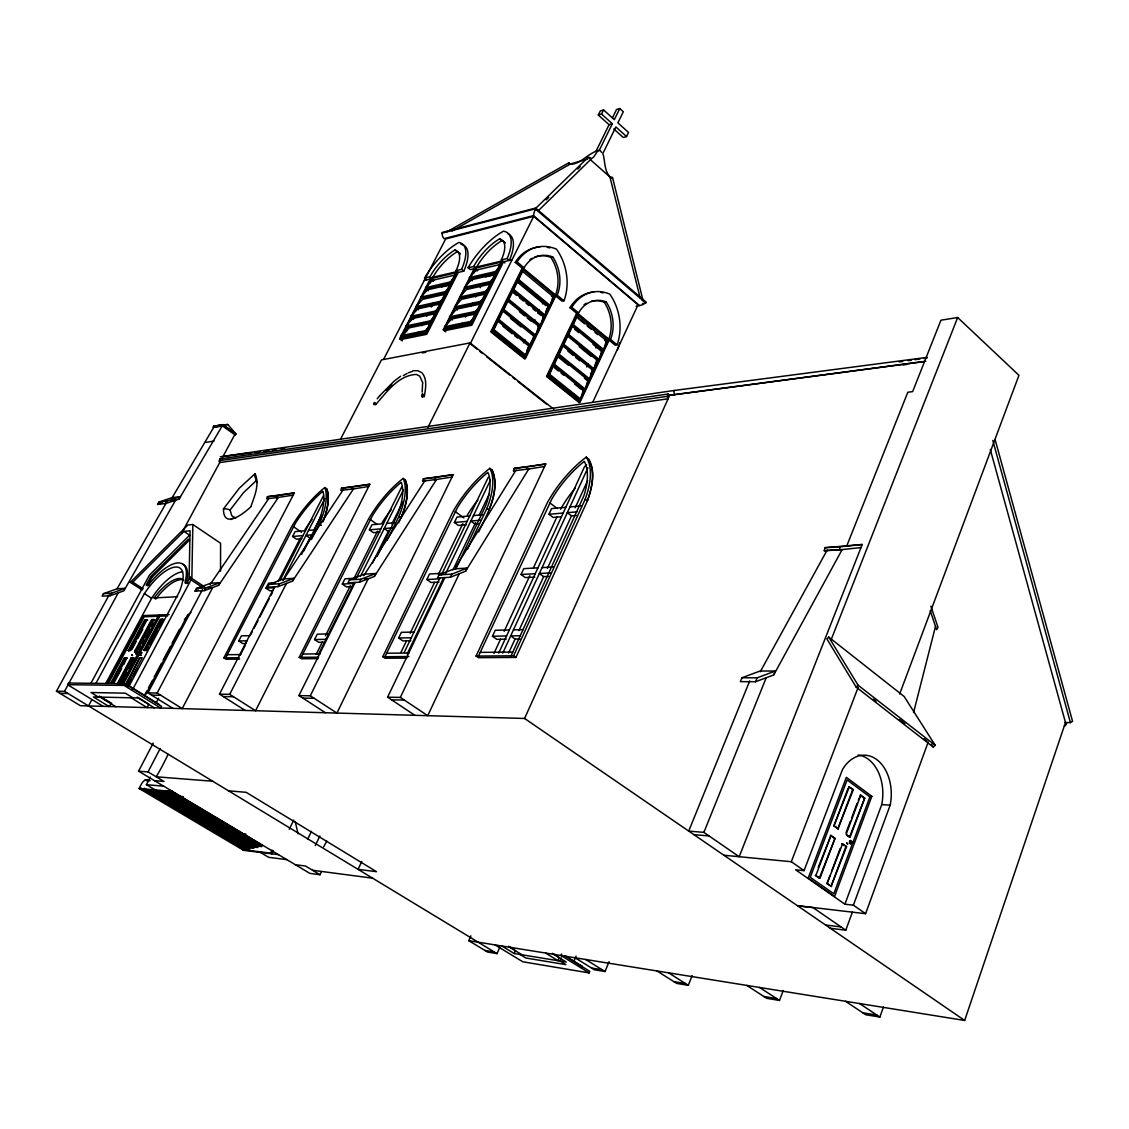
<?xml version="1.0" encoding="UTF-8"?>
<svg xmlns="http://www.w3.org/2000/svg" width="1129" height="1129" viewBox="0 0 1129 1129"><rect width="100%" height="100%" fill="white"/><g stroke="black" fill="none" stroke-linecap="round" stroke-linejoin="round"><path stroke-width="1.5" d="M220.536 571.189L220.578 543.261L192.847 524.505L187.922 524.999L130.329 582.338L142.071 589.945M422.599 383.31L422.161 392.102M204.744 586.953L191.859 578.443L192.847 524.505M201.978 587.108L189.107 578.612L190.067 530.771L183.914 531.364L132.855 582.169L130.329 582.338M140.786 652.76C144.187 653.493 137.498 653.804 141.831 652.463C139.192 655.639 141.746 652.364 140.702 652.929M852.55 841.641L853.623 841.74L853.002 842.417M612.539 177.987L611.805 177.041L610.083 177.535L640.157 297.929M612.581 177.733L643.107 300.864M418.351 370.975L421.936 372.768C427.609 379.316 425.577 388.771 424.292 396.533L422.19 396.886L422.726 393.569M862.217 544.488L824.932 547.692L824.255 550.74L839.454 549.865L840.131 546.803L862.217 544.488L739.185 856.713L703.889 832.383L688.718 831.085L749.698 680.928M913.559 712.582L935.504 626.355M136.284 653.183L137.018 652.576L136.383 654.326L137.865 652.477L136.129 651.151L137.075 651.913L135.932 654.1L137.117 652.308M575.818 317.305L572.798 325.251L603.013 350.131L603.874 349.75L606.344 340.704L576.242 315.795M590.862 373.558L592.57 370.114L563.456 346.405M559.518 351.867L558.629 354.929L589.183 379.683L592.57 370.114M566.419 336.964L563.371 344.994L593.812 369.79L595.9 362.169M593.812 369.79L597.185 360.264L566.857 335.44M569.397 330.543L568.099 335.101L598.426 359.939L599.287 359.558L601.771 350.456L571.556 325.604M552.18 366.784L549.089 374.927L579.854 399.595L580.729 399.229L583.284 389.928L552.631 365.231M585.401 389.237L587.941 379.993L557.401 355.254L553.873 364.907L584.526 389.618L585.401 389.237L554.734 364.512M558.629 354.929L562.143 345.333M568.099 335.101L571.133 327.114M545.984 311.322L548.186 306.354L516.913 280.613L513.229 290.153L544.63 315.88L548.186 306.354M521.33 272.258L518.14 280.232L549.428 306.001L550.289 305.592L552.956 296.532L521.796 270.748M444.868 577.596L387.6 697.186L400.343 697.412L427.75 715.687L545.787 463.977L527.243 466.884L526.523 469.354L544.615 466.489M502.137 310.503L498.383 320.199L530.136 345.784L531.519 341.156M530.136 345.784L533.763 336.117L503.449 311.576M506.611 302.036L503.351 310.136L534.991 335.779L535.852 335.369L538.589 326.154L507.09 300.497M509.729 295.544L508.304 300.131L539.831 325.801L540.692 325.406L543.402 316.233L512.016 290.534M527.158 469.17L513.497 470.821L514.217 468.38L545.787 463.977M526.664 351.19L528.908 346.123L497.155 320.551M496.675 322.118L493.387 330.303L525.267 355.847L528.908 346.123M355.099 582.62L298.917 695.591L310.306 695.789L336.922 713.076L453.209 474.646L435.046 477.468L434.326 479.811L452.037 477.031M374.376 576.439L375.83 573.49L364.272 574.181L349.425 579.883L347.958 582.832L359.459 582.197L374.376 576.439L436.542 479.458L422.627 481.137L423.347 478.809L453.209 474.646M508.304 300.131L511.536 292.058M513.229 290.153L514.175 287.119M274.488 587.094L219.492 694.152L229.709 694.335L255.549 710.734L369.818 484.256L352.05 486.994L351.345 489.224L368.675 486.528M369.818 484.256L341.494 488.208L340.789 490.423L353.518 488.885L292.496 581.125L277.946 586.628L267.587 587.179L269.027 584.385L283.52 578.951L293.921 578.33L292.496 581.125M202.486 589.606L147.927 692.867L157.157 693.037L182.221 708.617L294.316 492.95L276.972 495.617L276.266 497.734L293.187 495.137M294.316 492.95L267.39 496.718L266.684 498.82L278.397 497.409L218.589 585.358L204.405 590.608L195.035 591.116L196.446 588.463L210.573 583.256L219.986 582.705L218.589 585.358M470.92 935.842L468.789 940.683L964.66 1020.461L1065.48 722.518L990.288 449.469M845.508 1001.296L865.76 1014.745L879.872 1017.074L883.4 1007.11M797.441 905.698L865.59 913.7L928.264 741.894M853.383 905.162L890.174 805.16A39.656 27.759 -88.4 0 0 876.753 759.591A39.656 27.759 -88.4 0 0 842.46 769.597L804.06 870.642L795.649 869.796L844.915 904.202L853.383 905.162L865.59 913.7M830.267 928.236L845.79 930.197L852.466 912.02M844.915 904.202L881.721 804.61A39.501 27.731 -88.4 0 0 858.082 754.976M845.946 846.581L831.043 886.463L846.581 846.637L841.952 843.716L846.581 846.637M864.715 798.104L860.792 795.197L846.129 834.359L850.095 837.224L864.715 798.104L849.46 837.182L846.806 835.262M746.749 985.405L766.718 998.332L779.518 1000.449L783.244 990.542M829.688 885.517L826.992 883.64L829.984 875.652M831.777 870.854L840.159 848.5M846.087 832.666L850.363 821.249M851.591 817.989L857.094 803.312M858.308 800.052L860.792 795.197M826.992 883.64L842.601 843.772M899.644 694.039L1018.951 375.308L957.66 317.517L940.937 320.199L912.655 391.608L907.815 392.243L846.736 546.027M818.257 867.382L830.986 835.418L835.008 838.311L819.95 878.306L815.872 875.455L830.986 835.418M853.326 789.665L848.726 786.687L853.326 789.665L837.916 828.827L833.908 825.934L848.105 788.324M833.908 825.934L849.361 786.73M835.008 838.311L819.301 878.235L815.237 875.384M837.916 828.827L852.677 789.623M251.118 505.961C254.618 495.97 259.839 484.101 255.083 473.686L239.292 488.208L223.471 508.911C223.26 530.588 245.543 512.001 251.372 506.3M322.936 521.753C326.845 511.465 330.261 499.851 326.789 488.97L324.799 487.545A66.244 27.985 -54.2 0 0 291.719 526.537L223.881 657.854L225.983 659.209L239.588 659.124M723.915 855.246L791.316 861.723L858.167 687.321M831.015 640.03L957.66 317.517M656.993 970.968L676.638 983.401L688.309 985.335L692.148 975.597M773.746 674.902L775.298 671.049L760.099 671.021L741.965 677.767L740.398 681.634L755.569 681.733L773.746 674.902L842.163 549.583L826.964 550.444L760.24 671.783M755.569 681.733L757.136 677.837L775.298 671.049M703.889 832.383L766.21 677.739M452.094 231.008L569.976 164.227L568.861 162.802L569.002 164.157M575.042 957.787L594.348 969.755L605.031 971.533L609.039 961.767M495.095 944.917L522.769 961.767L589.155 972.916L589.804 971.335L564.655 955.769M581.266 967.708L581.929 966.128L565.982 956.263M574.068 960.892L576.086 956.08M561.692 953.934L561.028 955.529L589.155 972.916M561.367 957.886L560.055 961.033L565.883 964.632L525.832 958.013L520.06 954.471M501.883 946.017L514.189 953.511L515.501 950.449M468.789 940.683L487.587 952.057L497.042 953.624L499.822 947.203M109.217 594.828L56.45 691.216L80.371 705.696L524.59 718.467L669.68 395.277L924.468 361.506M508.629 653.042L515.205 638.675M518.874 630.688L543.755 576.383M547.41 568.395L571.57 515.699M575.226 507.711L587.673 480.559M511.098 655.822L583.905 495.716A70.901 34.505 -52.9 0 0 584.78 462.269L584.3 461.394L582.945 462.467A73.004 36.678 -52.4 0 0 551.954 498.764L478.498 656.048M476.071 656.062L513.624 655.808L585.217 499.159A74.966 36.481 -52.9 0 0 586.29 457.09C596.973 468.747 592.048 487.361 587.405 500.839L515.939 657.431L478.371 657.657L476.071 656.062L547.353 502.687A77.195 38.781 -52.4 0 1 586.29 457.09M502.758 653.141L587.941 467.759M493.923 653.536L500.514 639.226M504.183 631.28L529.84 575.663M533.509 567.718L556.964 516.87M498.665 653.183L584.54 466.63L586.643 464.908M506.244 639.155L496.802 639.324L492.442 636.248L495.222 630.264L509.362 629.954M534.793 577.102L525.324 577.596L521.062 574.478L523.757 568.649L537.954 567.845M561.028 516.772L553.125 517.435L548.948 514.274L551.587 508.586L565.812 507.316M592.965 401.783L638.04 304.83L533.692 216.345L445.659 238.953L383.832 358.909M607.938 339.928L579.53 400.626L548.736 375.971L577.836 314.991L607.938 339.928L604.876 340.478M596.07 366.445L579.163 402.587L546.507 376.451L576.679 313.297L578.584 312.931A33.799 26.179 79.5 0 1 606.16 301.852A33.955 26.404 79.1 0 1 610.535 339.42L617.055 344.811L615.122 345.149L600.6 333.126M597.551 363.298L604.17 349.157M605.638 346.01L608.573 339.73A33.926 26.404 79.1 0 0 604.213 302.219A33.757 26.165 79.5 0 0 591.201 301.358M572.601 397.21L574.096 394.035M586.798 367.01L588.294 363.834M595.759 347.93L597.255 344.754M361.788 861.399L358.048 869.358L376.507 871.701L246.164 792.318L228.538 790.836M478.611 531.971C487.446 513.61 500.867 490.903 491.948 469.904L489.845 468.323A73.117 34.604 -53.2 0 0 453.082 511.479L382.787 656.725L385.017 658.235L406.821 658.108M400.343 697.412L459.263 573.73M153.205 743.15L138.571 771.192L309.854 873.366L320.001 874.721L321.511 871.546M465.585 571.218L467.067 568.099L454.168 568.861L438.955 574.873L437.473 577.977L450.33 577.272L465.585 571.218L528.795 468.987M452.969 569.976L475.605 522.6M479.388 514.711L489.196 494.177M450.33 577.272L451.812 574.153L467.067 568.099M455.834 569.002L485.964 505.044A67.288 30.878 -53.6 0 0 488.264 473.234L487.883 472.416L486.613 473.432A69.151 32.727 -53.2 0 0 457.358 507.768L384.961 656.711M467.434 549.301L486.98 508.318A71.141 32.642 -53.6 0 0 489.845 468.323M400.95 652.393L406.299 641.272M410.123 633.313L434.566 582.451M438.391 574.506L462.834 523.644M404.267 652.364L439.83 578.246M441.354 575.098L488.264 477.341M315.316 845.522L319.888 835.954M407.16 653.903L443.514 578.062M445.772 573.32L490.452 480.093M410.801 640.764L402.898 640.891L398.65 637.984L401.388 632.325L414.018 632.042M438.955 582.056L431.01 582.479L426.861 579.53L429.528 573.998L442.215 573.278M466.432 524.773L458.459 525.451L454.394 522.473L456.991 517.082L469.735 515.939M307.568 839.411L311.435 831.381M554.551 295.713L524.914 356.877L493.02 331.333L523.39 269.902L554.551 295.713L551.531 296.348M535.301 336.724L524.562 358.895L490.748 331.827L522.233 268.194L524.11 267.756A34.434 27.054 77.6 0 1 552.744 256.975A34.604 27.308 77.1 0 1 557.19 295.191M536.839 333.563L549.879 306.636M551.418 303.475L554.48 297.139M523.461 342.877L524.971 339.758M533.325 322.584L534.85 319.465M537.884 313.213L539.408 310.094M542.442 303.856L543.952 300.737M289.236 829.363L293.78 820.021M613.795 128.96L623.279 137.484L626.553 136.553L628.543 132.46L617.888 122.849L623.307 111.743L619.779 108.539L616.519 109.527L612.44 117.853M243.695 847.046L242.41 849.629L270.678 853.129L272.131 850.137M273.359 850.857L271.906 853.849L270.678 853.129M612.327 123.738L609.067 124.712L598.299 115.031L601.545 114.043L612.327 123.738L599.273 150.355C588.59 152.302 580.489 164.792 569.976 164.227M619.779 108.539L614.331 119.646L603.578 109.936L600.318 110.938L598.299 115.031M163.211 791.217L254.956 845.804L261.745 846.623L262.365 845.339L258.964 844.944L257.722 847.484L250.963 846.665L154.8 789.538M245.755 850.038L246.997 847.512L253.715 848.331L254.956 845.804M250.963 846.665L249.721 849.191L243.031 848.373L142.55 788.875M596.013 151.272L609.067 124.712M310.306 695.789L368.181 578.824L364.893 579.008M387.134 540.241L398.862 516.546A67.726 29.368 -54 0 0 403.152 478.414L405.198 479.91C410.363 494.177 404.902 509.814 398.608 522.783M601.545 114.043L603.578 109.936M360.588 576.086L403.49 489.746M359.459 582.197L360.927 579.248L375.83 573.49M372.429 563.216L388.757 530.263M391.862 523.997L402.757 502.024M377.213 556.287L398.1 513.413A64.057 27.773 -54 0 0 401.529 483.099L401.218 482.309L400.033 483.268A65.722 29.354 -53.8 0 0 372.33 515.868L301.161 657.304M535.612 208.046L534.836 210.22A10.895 2.865 -71.7 0 0 533.467 215.625L444.007 238.642A10.373 8.834 -9.7 0 1 442.201 234.31L442.258 232.433L535.612 208.046L646.183 302.163L644.574 303.518A10.528 9.159 -3.2 0 1 639.508 305.55L636.121 306.269M427.877 427.552L470.045 342.906L553.817 409.22M533.692 216.345L470.228 343.766L477.059 349.186M316.12 654.495L322.344 641.992M325.448 635.754L350.343 585.753M354.238 577.949L377.566 531.082M318.322 654.608L354.167 582.536M356.51 577.836L401.712 486.98M318.11 658.644L301.372 658.743L299.213 657.318L368.322 519.396A69.49 31.047 -53.8 0 1 403.152 478.414M325.194 642.189L318.688 642.302L314.568 639.55L317.249 634.173L328.61 633.919M352.883 586.515L346.349 586.854L342.299 584.06L344.924 578.81L356.355 578.161M379.937 532.112L373.36 532.662L369.395 529.84L371.963 524.717L383.451 523.687M460.844 326.337L462.396 323.247M465.487 317.066L467.039 313.975M470.92 306.255L472.472 303.165M475.577 296.983L477.13 293.893M480.234 287.712L481.787 284.621M475.083 268.25L444.586 328.61L470.454 323.346L501.064 262.14L475.083 268.25L477.722 270.41M449.116 321.384L450.697 318.251M473.587 272.95L475.154 269.817M443.26 329.866L474.857 267.361L502.405 260.87L470.68 324.305L443.26 329.866L445.757 331.841M461.027 244.231A45.259 18.219 -51.2 0 1 463.821 271.101L458.233 272.428L426.734 334.311L400.724 339.575M229.709 694.335L286.456 583.411M301.485 554.452L310.306 537.221M314.299 529.388L321.511 515.304M303.757 551.023L318.801 520.977A61.135 25.106 -54.4 0 0 323.134 492.018L322.894 491.256L321.793 492.173A62.645 26.475 -54.2 0 0 295.473 523.193L225.645 657.84M311.421 539.507L319.366 523.969A64.649 26.546 -54.4 0 0 324.799 487.545M417.123 334.946L418.704 331.855M421.865 325.66L423.446 322.569M426.621 316.374L428.201 313.269M431.363 307.088L433.734 302.445M410.377 320.805L411.986 317.672M415.204 311.421L416.799 308.288M429.669 283.266L431.278 280.133M240.378 654.862L245.191 645.506M250.793 634.583L252.402 631.464M253.997 628.345L258.005 620.555M259.599 617.436L269.224 598.709M270.819 595.59L272.428 592.471M278.03 581.548L300.455 537.884M280.133 580.137L323.473 495.687M277.946 586.628L279.385 583.806L293.921 578.33M283.125 579.967L324.898 498.482M340.619 439.096L381.475 359.897L470.045 342.906M246.193 643.516L242.777 643.572L238.769 640.947L241.394 635.839L249.946 635.655M273.359 590.622L269.902 590.806L265.978 588.153L268.547 583.157L275.434 582.762M301.669 538.745L296.461 539.182L292.594 536.501L295.106 531.618L305.522 530.672M399.624 338.714L430.996 277.706L457.132 271.539L425.619 333.436L399.624 338.714L402.404 340.873M431.193 278.581L400.908 337.486L425.435 332.505L455.834 272.781L431.193 278.581L433.804 280.669M278.524 854.667L243.624 850.349L139.107 788.508L141.153 784.57A6.492 2.667 -57.5 0 1 143.214 781.522L145.458 779.687L148.845 779.956M138.571 771.192L148.04 771.911L160.205 748.527M141.054 787.986L140.391 789.256L167.487 791.669L166.189 790.893M143.581 789.538L144.244 788.254L246.376 848.782M155.223 789.919L146.417 784.697L150.355 777.119M157.157 693.037L212.704 587.546M156.141 702.845L158.596 698.188M851.52 842.911L850.504 843.688M851.845 842.94C848.232 846.228 849.036 837.266 851.859 841.74M145.119 695.619L185.043 620.103A27.392 24.372 -86.3 0 1 190.914 612.525M204.405 590.608L205.817 587.927L219.986 582.705M145.218 694.067L146.841 690.976M148.478 687.9L152.556 680.194M154.179 677.118L161.518 663.259M163.14 660.169L170.479 646.31M172.102 643.234L179.44 629.375M147.292 585.88L151.921 577.314L189.573 539.93L188.43 539.168L150.778 576.566L146.149 585.132L148.336 585.005A43.622 16.723 -55.4 0 1 177.832 562.905A43.622 16.723 -55.4 0 1 184.93 582.79L187.245 582.649L190.378 576.778M132.488 689.847L191.027 579.798M119.759 685.035L126.152 673.082M128.551 668.594L134.153 658.136L131.162 657.784L116.781 684.64M138.938 649.189L140.589 646.098M142.24 643.008L143.905 639.917M145.556 636.827L149.677 629.107M151.328 626.03L152.98 622.94M121.198 685.12L158.018 616.265L144.117 616.787L108.384 683.243M122.214 684.781L159.542 614.966M122.863 685.134L159.711 616.194L167.614 615.898M124.077 685.416L124.994 683.708L161.503 706.288L160.614 707.996L124.077 685.416L67.585 684.696L68.488 683.045L124.994 683.708M125.375 684.738L139.798 657.727L142.226 657.699L126.984 686.277M148.449 647.51L146.798 650.614L143.778 650.276L160.346 619.256L162.788 619.172L159.231 627.315M125.968 685.105L139.798 657.727M144.371 650.643L160.925 619.623L163.366 619.539M143.778 650.276L146.205 650.248L162.788 619.172M128.381 685.134L131.599 679.122M133.194 676.116L137.202 668.594M150.115 644.405L157.566 630.419M128.805 686.644L179.412 591.709A38.696 14.832 -55.4 0 0 175.616 567.04A38.696 14.832 -55.4 0 0 144.399 593.614L96.092 683.045M110.713 683.059L124.275 657.84L126.646 657.826L124.035 664.134M128.226 650.473L144.695 619.807L147.095 619.722L130.597 650.445L128.226 650.473L130.597 650.445M111.319 683.426L124.853 658.207L127.224 658.193M128.805 650.84L145.288 620.174L147.673 620.089M113.083 683.087L126.646 657.826M114.466 681.972L121.65 668.594M132.008 649.274L136.129 641.597M137.78 638.52L142.72 629.305M135.127 650.389L151.639 619.553L154.052 619.468L137.526 650.36L135.127 650.389L137.526 650.36M117.374 685.007L131.754 658.151M135.72 650.756L152.232 619.934L154.645 619.849M119.166 684.668L133.561 657.77L131.162 657.784M88.514 705.921L91.844 699.726M181.783 532.93L220.099 461.888M221.312 459.63L235.298 433.691L222.85 424.829L214.355 426.254L171.608 498.566M235.975 433.931L235.34 435.088L222.074 425.661L213.056 427.171L213.691 426.014L227.776 424.504L235.975 433.931L222.709 424.504L222.074 425.661M105.999 682.989L151.596 598.285A38.612 14.917 -55.4 0 1 182.616 571.796M107.664 683.059L143.962 615.559L169.11 614.599M91.054 682.974L149.423 575.141L189.616 535.202M179.102 499.032L180.4 496.647L172.003 497.663L158.907 502.052L157.594 504.451L165.949 503.463L179.102 499.032L222.85 424.829M56.45 691.216L64.494 691.357L118.263 592.838M110.261 595.717L123.936 590.792L125.291 588.294L117.063 588.788L103.445 593.671L102.09 596.154L110.261 595.717L111.63 593.205L125.291 588.294L175.588 500.218L170.564 500.824M165.949 503.463L167.261 501.05L180.4 496.647M560.647 509.193L562.157 506.54A72.764 36.918 -52.5 0 1 575.197 488.137M117.063 588.788L167.219 501.22M454.55 568.96L515.77 470.468M363.778 575.621L424.843 480.785M283.069 580.278L342.962 490.085M235.566 518.056L231.727 515.699L230.104 509.998L243.525 492.639L256.283 480.644L254.844 476.198A8.778 7.705 82.8 0 1 255.098 473.686M210.177 584.441L268.801 498.496M183.773 580.052A35.168 13.619 -55.5 0 0 159.33 594.574L155.816 599.033L154.094 597.918L157.608 593.459A35.182 13.604 -55.4 0 1 182.037 578.909M377.213 398.805L379.725 395.714M375.759 404.521C375.181 399.426 371.258 405.833 375.759 404.521C386.626 392.243 398.438 375.124 416.333 374.433L419.72 376.126L422.796 382.802M538.519 210.516L590.171 159.979C592.866 158.187 586.925 155.59 587.644 158.85M478.569 309.769L476.198 312.366L450.316 317.785L449.568 316.826L475.464 311.406L481.363 304.901M474.222 319.07L471.174 322.442L445.292 327.706L444.558 326.747L470.426 321.469L476.523 314.737M488.547 289.8L486.204 292.369L460.279 298.07L459.545 297.11L485.47 291.409L491.327 284.988M484.75 298.479L481.208 302.346L455.297 307.907L454.564 306.947L480.474 301.387L485.174 296.207M444.558 326.747L451.642 319.013L475.817 313.975M499.597 268.744L496.125 272.555L470.144 278.524L469.424 277.565L495.391 271.581L501.191 265.244M490.438 281.474L491.171 282.448L465.219 288.276L464.499 287.316L490.438 281.474L495.109 276.365M454.564 306.947L461.592 299.298L485.907 293.977M449.568 316.826L456.624 309.134L480.926 303.955M464.499 287.316L471.456 279.752L495.814 274.178M429.669 327.777L426.141 331.616L401.614 336.611L400.88 335.68L425.407 330.67L430.107 325.561M459.545 297.11L466.531 289.504L490.875 284.056M379.838 395.559L393.993 381.292L400.64 376.225M386.16 390.309L391.777 384.763M435.385 311.068L436.119 312.013L411.549 317.277L410.815 316.346L435.385 311.068L441.213 304.759M437.29 310.757L439.618 308.231M469.424 277.565L476.367 270.043L500.726 264.355M430.403 320.848L431.137 321.793L406.595 326.93L405.861 325.999L430.403 320.848L436.26 314.497M455.467 274.94L432.449 280.317L425.577 287.669L426.282 288.601L450.923 282.942L454.38 279.216M401.614 336.611L407.456 330.303M445.278 291.649L446.011 292.594L421.399 298.112L420.68 297.195L445.278 291.649L449.906 286.653M447.169 291.338L449.483 288.841M443.401 299.778L441.072 302.276L416.488 307.681L415.754 306.749L440.352 301.344L446.153 295.064M405.861 325.999L412.847 318.477L435.794 313.58M425.577 287.669L450.203 281.996L454.804 277.028M400.88 335.68L407.908 328.116L430.826 323.346M420.68 297.195L427.581 289.8L450.584 284.536M415.754 306.749L422.698 299.312L447.31 293.808M410.815 316.346L417.786 308.88L440.747 303.856M546.182 199.847L548.708 197.392M577.752 169.068L580.278 166.598M587.913 157.538L534.582 209.444L537.573 210.446M828.742 637.095L826.88 638.915L856.149 687.095L933.288 747.116L935.207 745.309L904.188 696.537L828.742 637.095L858.096 685.218L935.207 745.309M856.149 687.095L858.096 685.218M1065.127 722.504L1070.419 722.631L1072.55 721.276L995.058 439.393M403.307 375.618L407.019 373.501M447.239 231.643L568.762 162.83M146.389 780.633L150.129 780.718M851.04 842.77L850.109 842.093L851.054 841.599M542.541 316.642L543.402 316.233M537.729 326.563L538.589 326.154M605.483 341.099L606.344 340.704M601.771 350.456L600.91 350.851L593.021 344.373M596.31 360.645L597.185 360.264M582.423 390.309L583.284 389.928M195.035 591.116L198.168 589.959M157.594 504.451L162.52 502.8M408.261 372.796L412.367 371.441M569.482 164.199L587.56 159.118M441.848 233.223L535.188 208.865L645.816 302.981L642.387 303.645M426.748 279.823L424.56 278.073L429.895 276.817A33.503 13.548 -51 0 1 455.029 249.989A33.263 13.365 -51.1 0 1 456.06 270.621L458.233 272.428M456.031 270.635L461.563 269.337L463.765 271.115M501.869 240.675L499.667 238.84A34.392 14.282 -50.6 0 0 473.7 266.458L468.126 267.785L470.327 269.577L474.547 268.589M509.362 260.404L507.119 258.555L501.29 259.938L504.875 262.902M424.292 280.401L430.742 278.877M512.058 259.769L503.506 261.787L471.809 325.208L444.374 330.755M552.758 256.932L550.853 257.37A34.392 27.054 77.6 0 0 534.737 257.087M451.529 284.691L441.637 286.964L439.026 284.861M495.433 274.657L485.668 276.887L483.014 274.728M589.902 158.624C595.689 159.683 597.1 145.048 601.672 152.471M555.256 295.558L557.147 295.149L563.935 300.78L562.03 301.161L545.999 287.895M583.326 318.801L569.962 307.737L571.867 307.356L578.584 312.931M604.241 302.191L606.16 301.796M422.359 352.925L425.774 352.276M608.573 339.73L610.507 339.377M213.72 427.411L222.215 425.986M205.563 442.413L214.03 441.072M513.497 470.821L516.772 470.313M422.627 481.137L425.845 480.629M220.296 456.808L673.83 390.521L927.036 357.371M668.17 394.021A6.139 4.657 81.9 0 0 667.733 396.279A1.948 1.482 81.9 0 0 667.366 397.267L668.1 398.791L219.732 462.565L219.111 461.408A1.496 1.327 81.5 0 1 219.463 460.646A4.685 4.163 81.5 0 1 219.873 458.91L668.156 394.021L669.68 395.277M899.192 361.943L902.678 361.435M907.914 360.687L911.399 360.179M914.885 359.685L920.121 358.923M923.607 358.429L927.092 357.921M667.408 395.602L925.794 361.28M219.449 460.646L667.747 396.279M903.158 364.935L906.643 364.441M223.768 456.37L251.555 452.673M255.027 452.207L260.249 451.515M263.72 451.05L268.928 450.358M272.399 449.892L275.885 449.427M281.093 448.735L284.564 448.269M641.766 299.764L642.5 299.735M158.907 502.052L167.261 501.05M267.39 496.718L276.972 495.617M341.494 488.208L352.05 486.994M423.347 478.809L435.046 477.468M514.217 468.38L527.243 466.884M213.691 426.014L219.943 425.337M223.076 425.012L227.776 424.504M824.255 550.74L827.557 550.387M839.454 549.865L860.99 547.579M308.527 530.404L316.092 529.727M386.781 523.376L395.136 522.628M473.432 515.6L483.184 514.725M569.933 506.935L581.237 505.933M292.594 536.501L302.995 535.598M312.056 534.821L306.001 535.344L309.882 538.039M369.395 529.84L380.882 528.852M392.553 527.836L384.199 528.555L388.193 531.406M454.394 522.473L467.138 521.372M480.573 520.201L470.821 521.048L474.914 524.054L478.16 523.785M548.948 514.274L563.173 513.046M576.975 511.846L567.294 512.693L571.486 515.882L576.326 515.473M189.107 578.612L191.859 578.443M824.932 547.692L840.131 546.803M542.061 567.605L553.323 566.97M103.445 593.671L111.63 593.205M196.446 588.463L205.817 587.927M208.004 587.8L211.137 587.63M269.027 584.385L279.385 583.806M349.425 579.883L360.927 579.248M438.955 574.873L451.812 574.153M265.978 588.153L274.587 587.701M342.299 584.06L353.716 583.453M426.861 579.53L439.548 578.852M521.062 574.478L535.245 573.715M550.613 572.897L539.352 573.504L543.628 576.651L548.468 576.397M154.094 597.918L177.634 596.719M185.043 620.103L184.323 620.131A27.378 24.372 -86.3 0 1 185.551 618.015M513.455 629.855L523.08 629.643M238.769 640.947L247.307 640.792M314.568 639.55L325.914 639.339M398.65 637.984L411.281 637.758M492.442 636.248L506.582 635.98M520.3 635.726L510.675 635.909L515.05 639.014L519.876 638.929M227.268 654.707L240.731 654.58M302.812 654.016L320.227 653.846M386.64 653.239L408.896 653.028M480.206 652.379L512.806 652.068M223.881 657.854L239.108 657.741M299.213 657.318L318.561 657.177M382.787 656.725L408.91 656.542M412.96 370.721L417.547 370.693M741.965 677.767L757.136 677.837M59.936 693.333L67.994 693.488M151.568 695.125L160.812 695.309M223.246 696.537L233.477 696.734M302.798 698.089L314.187 698.315M391.58 699.825L404.351 700.079M881.721 804.61L890.174 805.16M212.718 781.24L156.225 776.794A231.812 219.068 -72.9 0 0 168.08 754.313M154.419 780.647L163.959 781.423L148.04 771.911M146.417 784.697L163.663 786.165M693.869 834.627L709.054 835.954M139.107 788.508L172.525 791.457M180.344 796.425L183.307 796.707M242.834 833.696L245.882 834.049M797.568 905.797L813.021 907.603L845.79 930.197M825.567 925.004L841.077 926.951M286.822 859.621L268.702 857.334L260.46 852.437M295.375 864.729L305.479 866.028L320.001 874.721M312.578 870.276L372.57 878.164M512.27 948.473L513.243 948.628M514.189 953.511L566.236 962.049L553.774 954.358M578.542 965.563L581.929 966.128M484.863 950.42L494.319 951.987M591.568 968.033L602.237 969.797M673.801 981.609L685.472 983.528M763.839 996.47L776.639 998.572M862.838 1012.798L876.951 1015.126M610.083 177.535L611.142 178.015C603.789 171.735 605.384 160.868 602.858 153.53L615.884 126.942L626.553 136.553M850.49 843.645L849.714 840.964L851.534 841.712M149.423 789.651L246.997 847.512M164.961 790.61L258.343 846.214M145.458 779.687L146.742 780.449M159.542 790.723L254.335 847.075M152.641 789.933L250.342 847.921M170.408 790.512L262.365 845.339M168.644 791.119L258.964 844.944M64.494 691.357L497.042 953.624M67.585 684.696L103.162 706.345M109.372 702.365L99.296 696.198L111.644 703.254L109.047 706.514L93.368 696.96L138.26 697.948L154.264 707.812M508.671 946.285L514.132 949.616M100.1 697.115L115.821 706.712M509.687 947.273L522.007 954.795M98.421 697.073L90.969 692.529L125.333 693.164L132.912 697.835M131.147 697.793L147.095 707.615L148.873 704.228L137.286 697.087M545.561 953.045L558.008 960.708L559.335 957.561L552.434 953.299M147.927 692.867L172.892 708.349M129.214 685.938L159.217 704.496M585.669 959.495L605.031 971.533M668.608 972.831L688.309 985.335M219.492 694.152L245.219 710.437M132.855 582.169L143.143 588.844M144.399 593.614L151.596 598.285M298.917 695.591L325.434 712.738M148.336 585.005L149.48 585.753M759.521 987.452L779.518 1000.449M150.778 576.566L151.921 577.314M187.245 582.649L188.416 583.411M387.6 697.186L414.893 715.32M859.578 1003.554L879.872 1017.074M183.914 531.364L189.757 535.301M524.59 718.467L964.66 1020.461M293.399 526.608L301.514 532.253M319.366 523.969L321.398 525.394M827.642 883.697L831.692 886.533M219.873 458.91L221.199 459.842M791.316 861.723L804.06 870.642M513.624 655.808L515.939 657.431M370.185 519.453L377.128 524.42M830.337 835.375L834.359 838.254M398.862 516.546L400.95 518.042A67.684 29.41 -54 0 0 405.198 479.91M834.557 825.976L838.551 828.884M455.156 511.536L463.878 517.957M860.143 795.155L864.066 798.062M486.98 508.318L489.125 509.913A71.099 32.699 -53.6 0 0 491.948 469.904M549.682 502.73L557.345 508.558M585.217 499.159L587.405 500.839A74.923 36.537 -52.9 0 0 588.449 458.769M873.281 699.091L876.033 701.236M899.404 719.427L904.908 723.703M924.143 738.691L926.895 740.822M479.797 351.345L482.535 353.518M486.641 356.764L509.899 375.167M512.637 377.34L515.36 379.499M518.098 381.673L546.831 404.408M429.895 276.817L432.082 278.567A33.475 13.576 -51 0 1 457.203 251.753A33.249 13.379 -51.1 0 1 458.487 252.261M494.248 329.894L526.128 355.452M549.95 374.546L580.729 399.229M499.244 319.789L530.997 345.389M502.913 326.295L512.171 333.747M514.824 335.877L517.463 338.008M554.438 367.772L558.432 370.989M561.099 373.134L563.766 375.28M574.421 383.86L581.096 389.237M510.506 318.392L521.048 326.916M557.867 356.722L568.48 365.33M584.413 378.229L587.08 380.374M504.211 309.727L535.852 335.369M559.49 354.534L590.044 379.302M509.165 299.707L540.692 325.406M564.232 344.599L594.673 369.409M519.354 311.604L524.604 315.88M527.229 318.011L531.166 321.215M567.887 351.105L573.179 355.423M575.832 357.568L579.798 360.8M455.043 249.946L457.217 251.725M473.743 266.458L475.944 268.265A34.378 14.31 -50.6 0 1 501.855 240.703A34.124 14.112 -50.7 0 1 505.383 243.017M514.09 289.73L545.49 315.471M568.96 334.706L599.287 359.558M512.524 292.072L516.616 295.431M519.34 297.661L523.433 301.006M526.17 303.249L528.894 305.479M532.987 308.824L535.725 311.068M538.448 313.297L541.186 315.527M579.177 346.631L591.046 356.341M517.421 282.165L545.97 305.649M574.647 329.245L578.584 332.476M1064.365 725.792L1065.353 725.806A1.708 1.101 89 0 0 1065.691 724.959A5.391 3.486 88.9 0 0 1066.609 723.463L1065.48 722.518M519.001 279.809L550.289 305.592M573.659 324.842L603.874 349.75M524.11 267.756L517.153 261.999L515.276 262.436L522.233 268.194M526.185 271.482L530.15 274.756M532.789 276.944L536.755 280.232M540.72 283.52L543.359 285.708M585.979 321.003L589.973 324.319M592.626 326.521L595.279 328.722M578.006 318.364L584.54 323.769M587.165 325.942L591.088 329.188M595.011 332.434L597.622 334.593M424.292 396.533L422.147 394.021L422.19 396.886M533.452 215.639L639.522 305.606M590.495 159.796L611.142 178.015M407.908 328.116L408.627 329.047M425.407 330.67L426.141 331.616M412.847 318.477L413.581 319.408M417.786 308.88L418.506 309.798M440.352 301.344L441.072 302.276M451.642 319.013L452.376 319.973M427.581 289.8L428.3 290.732M470.426 321.469L471.174 322.442M456.624 309.134L457.358 310.094M432.449 280.317L433.169 281.248M475.464 311.406L476.198 312.366M450.203 281.996L450.923 282.942M480.474 301.387L481.208 302.346M485.47 291.409L486.204 292.369M471.456 279.752L472.19 280.712M476.367 270.043L477.087 271.002M495.391 271.581L496.125 272.555M931.425 744.152L933.288 747.116M256.283 480.644L256.975 482.52M930.183 610.606L936.633 629.728L938.001 627.357L930.875 606.188M992.814 440.479L1070.419 722.631M295.318 821.884L298.056 833.865M673.83 390.521L674.394 394.6M467.321 515.12A68.925 32.953 -53.3 0 1 477.835 500.048M382.025 522.826A65.524 29.566 -53.8 0 1 391.198 509.659M326.789 488.97A64.607 26.588 -54.4 0 1 322.95 521.654M304.929 529.797A62.462 26.673 -54.2 0 1 309.558 522.84M310.376 521.711A62.462 26.673 -54.2 0 1 312.041 519.453M186.948 616.039A27.378 24.372 -86.3 0 1 188.501 614.218M182.87 564.26A43.608 16.737 -55.4 0 1 186.102 583.552M323.684 846.778A205.407 162.28 -79 0 1 326.803 841.176M550.825 257.398A34.576 27.294 77.1 0 1 555.299 295.586M507.683 233.562A46.458 19.193 -50.8 0 1 509.405 260.39M499.639 238.882A34.152 14.084 -50.7 0 1 501.318 259.924M468.083 267.785A46.896 19.503 -50.6 0 1 503.534 231.177A46.487 19.165 -50.8 0 1 507.175 258.541M459.588 253.023A33.249 13.379 -51.1 0 1 460.477 254.053M424.518 278.087A45.668 18.487 -51 0 1 458.896 242.453A45.287 18.177 -51.2 0 1 461.606 269.309M529.896 259.628A34.392 27.054 77.6 0 1 532.253 258.202M515.219 262.38A46.825 36.834 77.7 0 1 539.958 246.898M547.353 247.378A46.825 36.834 77.7 0 1 549.809 247.943M517.11 261.942A46.868 36.848 77.7 0 1 556.555 249.213A47.164 37.257 77.1 0 1 563.992 300.822M619.722 342.821A44.892 20.957 -50.8 0 1 617.492 349.835M584.046 304.745A33.757 26.165 79.5 0 1 586.318 303.306M569.905 307.681A45.964 35.62 79.7 0 1 593.713 292.044M600.84 292.397A45.964 35.62 79.7 0 1 603.211 292.919M571.824 307.3A46.007 35.634 79.7 0 1 609.801 294.133A46.289 36.029 79.1 0 1 617.111 344.853M223.471 508.911A8.524 4.262 19.9 0 1 226.167 508.911L228.467 509.391A6.774 3.387 19.9 0 1 230.104 509.998M230.768 519.552A7.183 6.365 85.9 0 1 235.453 517.915M852.056 842.065C852.903 844.859 853.707 840.202 852.056 842.065M139.573 651.532L138.811 652.379L139.573 651.532M134.492 652.195L135.297 651.504L134.492 652.195M846.694 842.982L847.667 843.97L846.694 842.982M131.641 654.792L132.615 655.568L131.684 654.735M139.149 651.334L140.321 651.772L139.234 651.235M139.784 654.891L141.012 655.201L139.784 654.891M871.842 796.298L834.585 896.412L808.223 877.995L846.341 777.345L871.842 796.298M869.894 796.905L833.809 893.773L810.269 877.318L847.103 779.97L869.894 796.905M609.335 339.589L579.925 402.474L547.269 376.324L577.441 313.156L609.335 339.589M556.004 295.389L525.324 358.768L491.482 331.686L522.981 268.025L556.004 295.389M159.401 798.104L161.729 799.247L159.528 798.09M226.52 837.859L228.778 838.974L226.52 837.859"/></g></svg>
